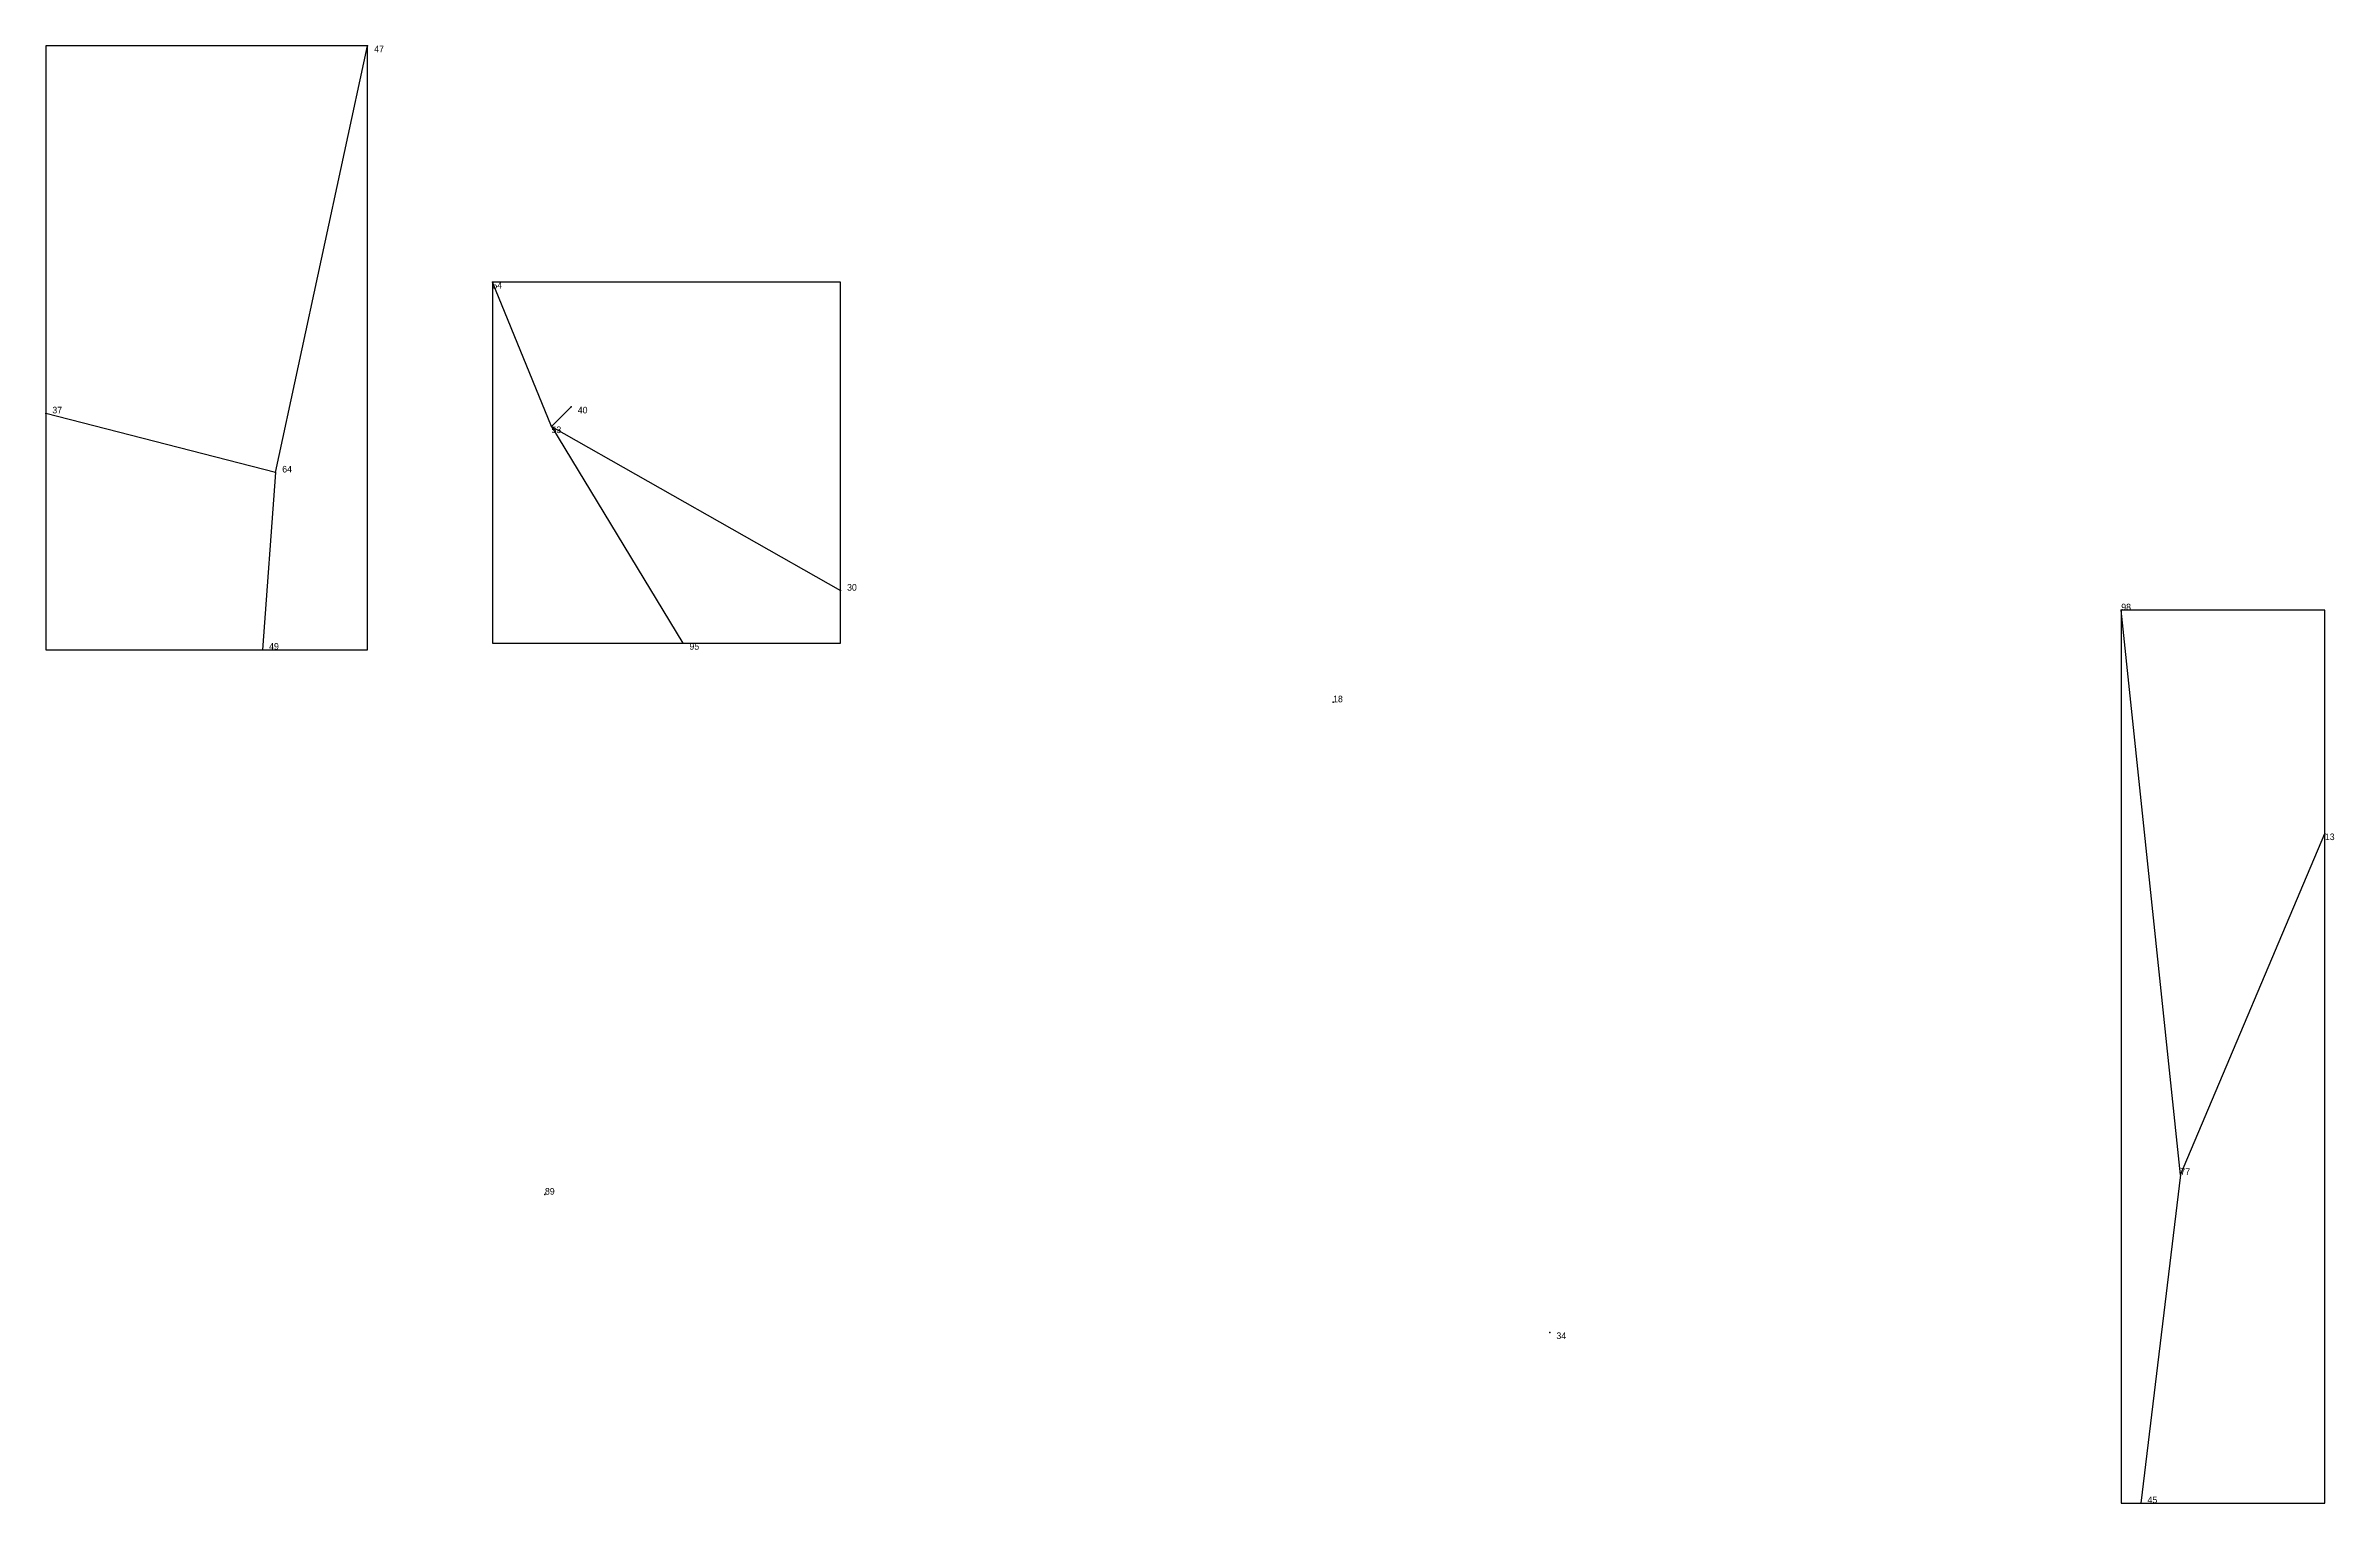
# Model space of a CAD drawing. Extents: x 0.01 to 1.001, y 0.007 to 0.988.
# Drawn here: x 0.013 to 0.3614, y 0.266 to 0.488 of the extents above; entities that cross this region are included whole.
import ezdxf

# ---------------------------------------------------------------- set-up
doc = ezdxf.new("R2010")
doc.units = 0
for name, color, linetype in [('Clients', 3, 'CONTINUOUS'), ('Facilities', 3, 'CONTINUOUS'), ('Facilities_lines', 3, 'CONTINUOUS'), ('Min_max_boxes', 1, 'CONTINUOUS'), ('Normals', 1, 'CONTINUOUS'), ('Source_points', 5, 'CONTINUOUS'), ('Text', 3, 'CONTINUOUS')]:
    doc.layers.add(name, color=color, linetype=linetype)

msp = doc.modelspace()

# ---------------------------------------------------------------- linework, layer by layer
at = {"layer": 'Clients', "color": 5}
for p in [(0.062, 0.488), (0.081, 0.452), (0.093, 0.433), (0.013, 0.432), (0.134, 0.405), (0.329, 0.402), (0.046, 0.396), (0.11, 0.397), (0.36, 0.368), (0.332, 0.266)]:
    msp.add_point(p, dxfattribs=at)
at = {"layer": 'Facilities', "color": 3}
for p in [(0.09, 0.43), (0.048, 0.423), (0.209, 0.388), (0.338, 0.316), (0.089, 0.313), (0.242, 0.292)]:
    msp.add_point(p, dxfattribs=at)
at = {"layer": 'Facilities_lines', "color": 3}
for p, q in [((0.048, 0.423), (0.062, 0.488)), ((0.09, 0.43), (0.081, 0.452)), ((0.09, 0.43), (0.093, 0.433)), ((0.048, 0.423), (0.013, 0.432)), ((0.09, 0.43), (0.134, 0.405)), ((0.09, 0.43), (0.11, 0.397)), ((0.048, 0.423), (0.046, 0.396)), ((0.338, 0.316), (0.329, 0.402)), ((0.338, 0.316), (0.36, 0.368)), ((0.338, 0.316), (0.332, 0.266))]:
    msp.add_line(p, q, dxfattribs=at)
at = {"layer": 'Min_max_boxes', "color": 1}
for p, q in [((0.062, 0.488), (0.013, 0.488)), ((0.013, 0.488), (0.013, 0.396)), ((0.062, 0.488), (0.013, 0.488)), ((0.013, 0.488), (0.013, 0.396)), ((0.013, 0.488), (0.013, 0.488)), ((0.062, 0.396), (0.062, 0.488)), ((0.062, 0.396), (0.062, 0.488)), ((0.062, 0.488), (0.062, 0.488)), ((0.134, 0.452), (0.081, 0.452)), ((0.081, 0.452), (0.081, 0.397)), ((0.134, 0.452), (0.081, 0.452)), ((0.081, 0.452), (0.081, 0.397)), ((0.081, 0.452), (0.081, 0.452)), ((0.134, 0.397), (0.134, 0.452)), ((0.134, 0.397), (0.134, 0.452)), ((0.134, 0.452), (0.134, 0.452)), ((0.36, 0.402), (0.329, 0.402)), ((0.329, 0.402), (0.329, 0.266)), ((0.36, 0.402), (0.329, 0.402)), ((0.329, 0.402), (0.329, 0.266)), ((0.329, 0.402), (0.329, 0.402)), ((0.36, 0.266), (0.36, 0.402)), ((0.36, 0.266), (0.36, 0.402)), ((0.36, 0.402), (0.36, 0.402)), ((0.013, 0.396), (0.062, 0.396)), ((0.013, 0.396), (0.062, 0.396)), ((0.013, 0.396), (0.013, 0.396)), ((0.062, 0.396), (0.062, 0.396)), ((0.081, 0.397), (0.134, 0.397)), ((0.081, 0.397), (0.134, 0.397)), ((0.081, 0.397), (0.081, 0.397)), ((0.134, 0.397), (0.134, 0.397)), ((0.329, 0.266), (0.36, 0.266)), ((0.329, 0.266), (0.36, 0.266)), ((0.329, 0.266), (0.329, 0.266)), ((0.36, 0.266), (0.36, 0.266))]:
    msp.add_line(p, q, dxfattribs=at)
at = {"layer": 'Normals', "color": 1}
for p, q in [((0.062, 0.488), (0.062, 0.488, 0.1)), ((0.081, 0.452), (0.081, 0.452, 0.1)), ((0.093, 0.433), (0.093, 0.433, 0.1)), ((0.013, 0.432), (0.013, 0.432, 0.1)), ((0.09, 0.43), (0.09, 0.43, 0.1)), ((0.048, 0.423), (0.048, 0.423, 0.1)), ((0.134, 0.405), (0.134, 0.405, 0.1)), ((0.329, 0.402), (0.329, 0.402, 0.1)), ((0.046, 0.396), (0.046, 0.396, 0.1)), ((0.11, 0.397), (0.11, 0.397, 0.1)), ((0.209, 0.388), (0.209, 0.388, 0.1)), ((0.36, 0.368), (0.36, 0.368, 0.1)), ((0.338, 0.316), (0.338, 0.316, 0.1)), ((0.089, 0.313), (0.089, 0.313, 0.1)), ((0.242, 0.292), (0.242, 0.292, 0.1)), ((0.332, 0.266), (0.332, 0.266, 0.1))]:
    msp.add_line(p, q, dxfattribs=at)
at = {"layer": 'Source_points', "color": 5}
for p in [(0.062, 0.488), (0.081, 0.452), (0.093, 0.433), (0.013, 0.432), (0.09, 0.43), (0.048, 0.423), (0.134, 0.405), (0.329, 0.402), (0.046, 0.396), (0.11, 0.397), (0.209, 0.388), (0.36, 0.368), (0.338, 0.316), (0.089, 0.313), (0.242, 0.292), (0.332, 0.266)]:
    msp.add_point(p, dxfattribs=at)

# ---------------------------------------------------------------- texts
at = {"layer": 'Text', "color": 3}
for s, p in [('47', (0.063, 0.487)), ('54', (0.081, 0.451)), ('37', (0.014, 0.432)), ('40', (0.094, 0.432)), ('53', (0.09, 0.429)), ('64', (0.049, 0.423)), ('30', (0.135, 0.405)), ('98', (0.329, 0.402)), ('49', (0.047, 0.396)), ('95', (0.111, 0.396)), ('18', (0.209, 0.388)), ('13', (0.36, 0.367)), ('89', (0.089, 0.313)), ('77', (0.338, 0.316)), ('34', (0.243, 0.291)), ('45', (0.333, 0.266))]:
    msp.add_text(s, height=0.001, dxfattribs=at).set_placement(p)

doc.saveas('drawing.dxf')
